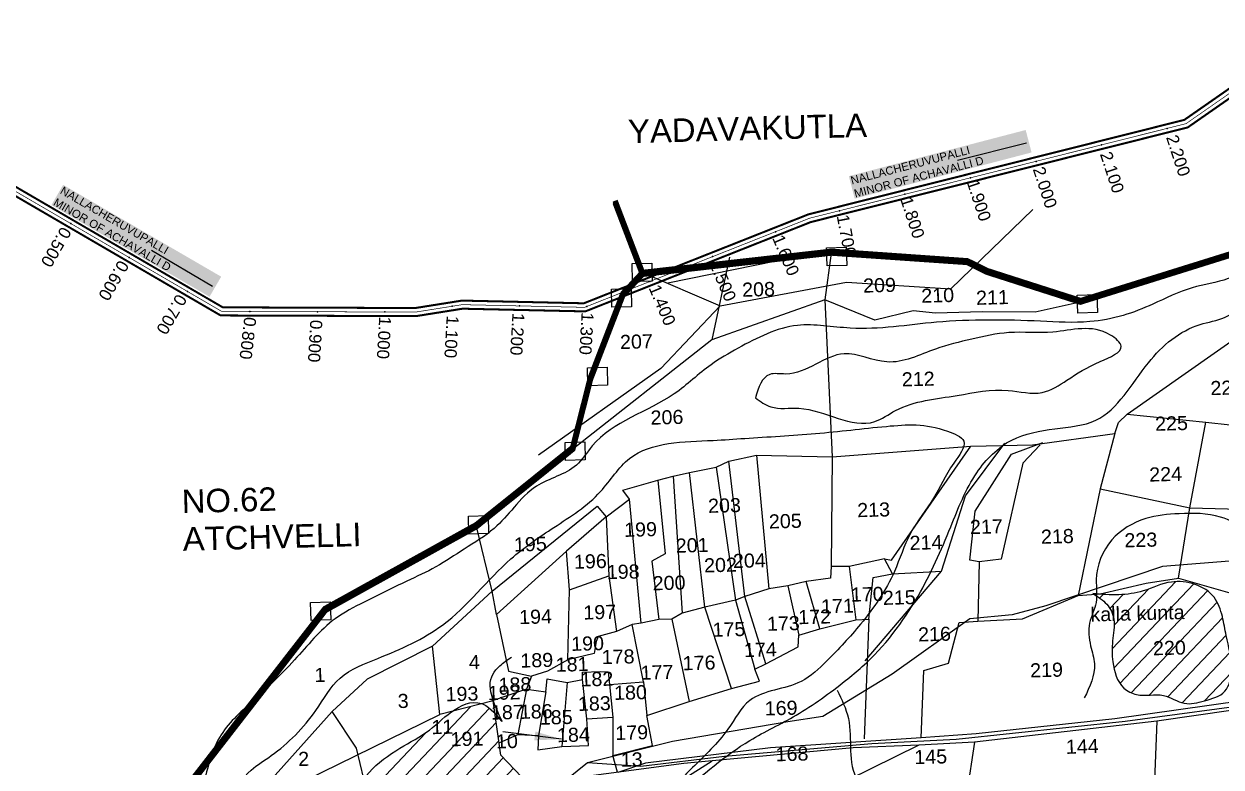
# Model space of a CAD drawing. Header units: inches. Extents: x 203261 to 228925, y 1594290 to 1605484.
# Drawn here: x 207923 to 209695, y 1600470 to 1601571 of the extents above; entities that cross this region are included whole.
import ezdxf
from ezdxf.enums import TextEntityAlignment as Align

# ---------------------------------------------------------------- set-up
doc = ezdxf.new("R2010")
doc.units = ezdxf.units.IN
doc.header["$MEASUREMENT"] = 0
doc.linetypes.add('HIDDEN2', pattern=[0.1875, 0.125, -0.0625])
for name, color, linetype in [('CANAL1', 7, 'Continuous'), ('CSMark', 72, 'Continuous'), ('PAPER SIZE', 5, 'Continuous'), ('PLOT', 7, 'Continuous'), ('PLOT NO', 7, 'Continuous'), ('PLOTS', 7, 'Continuous'), ('RE REMARKS', 7, 'Continuous'), ('ROAD', 1, 'Continuous'), ('STREAMS', 4, 'Continuous'), ('STRUCTURE', 5, 'Continuous'), ('text1', 7, 'Continuous'), ('TITLEBLOCK', 7, 'Continuous'), ('VILLAGE BOUNDARY STONES', 1, 'Continuous'), ('VILLAGE BOUNDRY', 5, 'Continuous')]:
    doc.layers.add(name, color=color, linetype=linetype)
doc.styles.add('FONT1', font='Arial')
doc.styles.get("Standard").update_dxf_attribs({"font": 'arial.ttf'})
doc.dimstyles.get("Standard").update_dxf_attribs({"dimtxt": 0.18, "dimasz": 0.18, "dimexe": 0.18, "dimexo": 0.0625, "dimgap": 0.09, "dimtad": 0, "dimtih": 1, "dimtoh": 1, "dimdec": 4, "dimzin": 0, "dimdsep": 46, "dimtxsty": 'Standard', "dimcen": 0.09, "dimadec": 0, "dimazin": 0, "dimtfac": 1, "dimtdec": 4, "dimtofl": 0, "dimtmove": 0, "dimatfit": 3, "dimfxl": 1, "dimtolj": 1, "dimtzin": 0, "dimarcsym": 0})
pattern_1 = [(46.54649034, (-766287.19, -9751731.802), (-15.77453823, 14.945170455), [])]

msp = doc.modelspace()

# ---------------------------------------------------------------- hatches: boundary and pattern name
at = {"layer": 'PLOTS', "true_color": 0xf27172}
h = msp.add_hatch(dxfattribs=at)
h.set_pattern_fill('ANSI31', color=11, scale=173.840235, angle=1.5465)
h.set_pattern_definition(pattern_1)
edge = h.paths.add_edge_path()
edge.add_line((208527.1, 1600394.5), (208616.5, 1600374.2))
edge.add_line((208616.5, 1600374.2), (208633.1, 1600376.2))
edge.add_line((208633.1, 1600376.2), (208668.3, 1600404.6))
edge.add_line((208668.3, 1600404.6), (208670.2, 1600444.9))
edge.add_line((208670.2, 1600444.9), (208629.1, 1600488.1))
edge.add_line((208629.1, 1600488.1), (208620.6, 1600549.3))
edge.add_spline(control_points=[(208620.6, 1600549.3), (208616.5, 1600553.7), (208609.8, 1600560.1), (208602.9, 1600563.4), (208600.9, 1600564.1)], knot_values=[514.25096, 514.25096, 514.25096, 514.25096, 529.172075, 534.849121, 534.849121, 534.849121, 534.849121], degree=3, periodic=0)
edge.add_line((208600.9, 1600564.1), (208557.4, 1600553))
edge.add_spline(control_points=[(208557.4, 1600553), (208544.9, 1600544.2), (208523.4, 1600521.5), (208476.9, 1600498.3), (208443.5, 1600474.1), (208428.7, 1600456.1), (208426.2, 1600452.9)], knot_values=[303.817437, 303.817437, 303.817437, 303.817437, 348.00626, 399.261975, 457.427806, 469.63317, 469.63317, 469.63317, 469.63317], degree=3, periodic=0)
edge.add_line((208426.2, 1600452.9), (208431.6, 1600429.9))
edge.add_line((208431.6, 1600429.9), (208475, 1600440.6))
edge.add_line((208475, 1600440.6), (208527.1, 1600394.5))
h.paths.add_polyline_path([(208549.9, 1600495.1), (208609.1, 1600496.7), (208608.2, 1600528.7), (208549, 1600527.1)], flags=24)
h.paths.add_polyline_path([(208521.5, 1600513.5), (208564.3, 1600514.6), (208563.5, 1600546.1), (208520.6, 1600544.9)], flags=24)
h.paths.add_polyline_path([(208616.9, 1600491.9), (208659.9, 1600493.1), (208659.1, 1600525), (208616, 1600523.8)], flags=24)
h.paths.add_polyline_path([(208584.7, 1600401.9), (208611.5, 1600402.6), (208610.7, 1600434.5), (208583.8, 1600433.8)], flags=24)
h.paths.add_polyline_path([(208634.5, 1600390), (208661.1, 1600390.7), (208660.3, 1600422.1), (208633.6, 1600421.4)], flags=24)
at = {"layer": 'TITLEBLOCK'}
h = msp.add_hatch(dxfattribs=at)
h.set_pattern_fill('ANSI31', color=256, scale=173.840235, angle=1.5465)
h.set_pattern_definition(pattern_1)
edge = h.paths.add_edge_path()
edge.add_spline(control_points=[(209510.8, 1600723.6), (209516.3, 1600720), (209528.2, 1600711.4), (209539.8, 1600686.8), (209533.2, 1600657.3), (209533.4, 1600622.8), (209542.9, 1600589.4), (209575.4, 1600572.3), (209608.3, 1600582.9), (209638.8, 1600560), (209671.2, 1600568.2), (209705, 1600578.2), (209714, 1600621.9), (209703.1, 1600657.6), (209697.5, 1600693.8), (209683.4, 1600735.5), (209626.6, 1600752.8), (209582.7, 1600729.8), (209545.3, 1600724.3), (209522.7, 1600725.7), (209512.3, 1600726.5)], knot_values=[1.019015, 1.019015, 1.019015, 1.019015, 3.822614, 7.327168, 11.960859, 16.419904, 22.468658, 25.5195, 31.244935, 35.98289, 40.308076, 45.112207, 49.988207, 57.247141, 61.377625, 65.838799, 75.509964, 81.780762, 87.073285, 91.551481, 91.551481, 91.551481, 91.551481], degree=3, periodic=0)
edge.add_line((209512.3, 1600726.5), (209510.8, 1600726.4))
edge.add_spline(control_points=[(209510.8, 1600726.4), (209510.8, 1600725.4), (209510.8, 1600724.5), (209510.8, 1600723.6)], knot_values=[132.661428, 132.661428, 132.661428, 132.661428, 133.06425, 133.06425, 133.06425, 133.06425], degree=3, periodic=0)
h.paths.add_polyline_path([(209589.2, 1600629.9), (209648.5, 1600631.5), (209647.6, 1600663.5), (209588.4, 1600661.9)], flags=24)

# ---------------------------------------------------------------- linework, layer by layer
at = {"layer": 'CANAL1', "color": 200, "const_width": 3}
for points in [[(213847.9, 1602992.1), (213101.4, 1602990), (212561.5, 1602915.1), (212182.5, 1602775.8), (212149.3, 1602782.6), (211201.8, 1602111.9), (210756.5, 1602124), (210513.5, 1601984.5), (210463.4, 1601967.5), (210459.4, 1601938.5), (210413.8, 1601923.6), (210116.2, 1601706.9), (209877.1, 1601578.9), (209645.5, 1601417.4), (209087.8, 1601277.3), (208754.1, 1601145), (208572.4, 1601149), (208503.5, 1601138), (208214.4, 1601139), (207557.7, 1601521.6)], [(213847.9, 1603004.1), (213100.6, 1603002), (212558.5, 1602926.9), (212181.5, 1602788.2), (212146.7, 1602795.4), (211198.2, 1602124.1), (210753.5, 1602136), (210508.5, 1601995.5), (210452.6, 1601976.5), (210448.6, 1601947.5), (210408.2, 1601934.4), (210109.8, 1601717.1), (209870.9, 1601589.1), (209640.5, 1601428.6), (209084.2, 1601288.7), (208751.9, 1601157), (208571.6, 1601161), (208502.5, 1601150), (208217.6, 1601151), (207563.7, 1601531.9)]]:
    msp.add_lwpolyline(points, dxfattribs=at)
at = {"layer": 'CANAL1', "color": 1, "linetype": 'HIDDEN2', "ltscale": 28, "const_width": 1}
msp.add_lwpolyline([(213848.8, 1602998.1), (213101, 1602996), (212560, 1602921), (212182, 1602782), (212148, 1602789), (211200, 1602118), (210755, 1602130), (210511, 1601990), (210458, 1601972), (210454, 1601943), (210411, 1601929), (210113, 1601712), (209874, 1601584), (209643, 1601423), (209086, 1601283), (208753, 1601151), (208572, 1601155), (208503, 1601144), (208216, 1601145), (207560.7, 1601526.8)], dxfattribs=at)
at = {"layer": 'CSMark', "color": 3, "linetype": 'Continuous'}
for p in [(209615, 1601416), (209518, 1601391.6), (209421.1, 1601367.2), (209324.1, 1601342.8), (209227.1, 1601318.5), (209130.1, 1601294.1), (207992.7, 1601275.1), (209035.3, 1601262.9), (208079.1, 1601224.7), (208942.4, 1601226.1), (208849.4, 1601189.2), (208165.5, 1601174.4), (208556.9, 1601152.6), (208656.7, 1601153.1), (208756.4, 1601152.4), (208257.6, 1601144.9), (208357.6, 1601144.5), (208457.6, 1601144.2)]:
    msp.add_point(p, dxfattribs=at)
at = {"layer": 'PLOT'}
for points in [[(208616.2, 1600730.5), (208771.6, 1600856.8), (208784.9, 1600841), (208819.6, 1600866.8), (208809.5, 1600880.5), (208861.2, 1600895), (208884.3, 1600901.2), (208908.2, 1600906.5), (208947.8, 1600914.3), (208966.6, 1600923.3), (209007.4, 1600932), (209119.6, 1600929.5), (209324.7, 1600945.3), (209415.6, 1600947.3), (209537.8, 1600964.1), (209542.9, 1600980.3), (209555.7, 1600992.9), (209727.4, 1601113.2), (209809.1, 1601159.4), (209905.3, 1601137.1), (209951.3, 1601304.2), (210161.3, 1601200.2), (210339.7, 1601143.7), (210628.9, 1601153.2)], [(208967.4, 1601225.1), (208941.4, 1601103.1)], [(209118.1, 1601231.4), (209108.5, 1601162.3), (209119.6, 1600929.5), (209117.8, 1600767.4)], [(209486.6, 1601158.7), (209419.6, 1601144.1), (209341.2, 1601144.2), (209272.5, 1601142.3), (209239.1, 1601145.9), (209182.5, 1601131.8), (209108.5, 1601162.3), (208941.4, 1601103.1), (208735.6, 1600940.9)], [(209555.7, 1600992.9), (209672.4, 1600980.9), (209744.5, 1600973.2), (209862.6, 1600951.2), (209989.6, 1600926.5)], [(209631.7, 1600750), (209648.6, 1600854), (209672.4, 1600980.9)], [(209537.8, 1600964.1), (209515.8, 1600882.3), (209483.6, 1600724.5)], [(209196.7, 1600778.8), (209207.4, 1600776.6), (209324.7, 1600945.3)], [(209208.6, 1600756.5), (209281.4, 1600760.4), (209316.6, 1600871.7), (209374.8, 1600949.7)], [(209427.1, 1600947.3), (209401.7, 1600920.5), (209369.4, 1600778.1), (209336.8, 1600774), (209322.9, 1600776.4), (209330.9, 1600849.3), (209384.7, 1600933.4), (209431.3, 1600950.8)], [(208989.9, 1600722.7), (208966.6, 1600923.3)], [(209007.4, 1600932), (209025.5, 1600734.3)], [(208884.3, 1600901.2), (208897.4, 1600698.2)], [(208931.1, 1600707.1), (208908.2, 1600906.5)], [(208947.8, 1600914.3), (208976.1, 1600717.6)], [(208861.2, 1600895), (208872.3, 1600785.8), (208852.6, 1600775.2), (208863, 1600688.7)], [(209515.8, 1600882.3), (209648.6, 1600854), (209835, 1600849.1)], [(208836.6, 1600683.3), (208819.6, 1600866.8)], [(208784.9, 1600841), (208726.3, 1600790.2), (208622.8, 1600696.1), (208616.2, 1600730.5)], [(208784.9, 1600841), (208788.7, 1600753.6), (208800.3, 1600671)], [(209486.1, 1598080.4), (209469.2, 1598191.9), (209407.4, 1598344.2), (209328.6, 1598496.9), (209226.7, 1598740.9), (209196, 1598807.1), (209132, 1598893.2), (209070.2, 1599032.4), (209054.2, 1599089), (209046.5, 1599137.7), (209009.7, 1599226.4), (208864.4, 1599562.6), (208811.7, 1599771.6), (208800.8, 1599872.8), (208768.5, 1600062.1), (208724, 1600159.2), (208662.7, 1600283.4), (208670.2, 1600444.9), (208629.1, 1600488.1), (208617.9, 1600568.4), (208538.7, 1600548.2), (208527.8, 1600649.3), (208616.2, 1600730.5), (208593.1, 1600826.4)], [(208801.9, 1600462.9), (208794.6, 1600487.3), (208853.4, 1600502.2), (208844.9, 1600546.5), (208907.6, 1600567.5), (208970.3, 1600586.5), (209011.9, 1600597.6), (209004.8, 1600615.3), (209021.2, 1600623.1), (209069.1, 1600648.3), (209070, 1600665.7), (209101, 1600675.1), (209154.5, 1600688.5), (209173.8, 1600689.1), (209180.1, 1600751.1), (209208.6, 1600756.5), (209196.7, 1600778.8), (209144.4, 1600767.4), (209117.8, 1600767.4), (209116.9, 1600750), (209081.1, 1600745.1), (209054, 1600738.4), (209025.5, 1600734.3), (208989.9, 1600722.7), (208976.1, 1600717.6), (208931.1, 1600707.1), (208897.4, 1600698.2), (208882.3, 1600689.2), (208863, 1600688.7), (208836.6, 1600683.3), (208823.3, 1600681.6), (208800.3, 1600671), (208773.2, 1600663.6), (208770.1, 1600656.2), (208767.2, 1600638.2), (208728.2, 1600629.1), (208698.1, 1600612.4), (208674.3, 1600605.1), (208666.9, 1600585.6), (208614.8, 1600567.6)], [(208728.2, 1600629.1), (208730.9, 1600732.8), (208726.3, 1600790.2)], [(209144.4, 1600767.4), (209154.5, 1600688.5)], [(209168.4, 1600627.8), (209281.4, 1600760.4)], [(209336.8, 1600774), (209335, 1600686.4)], [(208730.9, 1600732.8), (208788.7, 1600753.6)], [(209101, 1600675.1), (209081.1, 1600745.1)], [(209251.3, 1600513.4), (209255, 1600613.4), (209291.5, 1600624.1), (209307.3, 1600684.3), (209335, 1600686.4), (209401, 1600689.6), (209483.6, 1600724.5), (209516.2, 1600726.8), (209583.9, 1600742.5), (209631.7, 1600750), (209801.1, 1600701.6)], [(209021.2, 1600623.1), (208989.9, 1600722.7)], [(209054, 1600738.4), (209070, 1600665.7)], [(208970.3, 1600586.5), (208931.1, 1600707.1)], [(208976.1, 1600717.6), (209004.8, 1600615.3)], [(208622.8, 1600696.1), (208640.5, 1600612.2), (208674.3, 1600605.1)], [(208882.3, 1600689.2), (208907.6, 1600567.5)], [(209173.8, 1600689.1), (209166.6, 1600512.3)], [(208666.9, 1600585.6), (208695.6, 1600581.6), (208697.4, 1600601.1), (208727, 1600595.7), (208749.7, 1600600.1), (208749.9, 1600611), (208776, 1600611.7), (208787.9, 1600611.1), (208789.8, 1600592.7), (208840.1, 1600596.4), (208823.3, 1600681.6)], [(210534.7, 1600667.2), (210330.7, 1600609), (210171.9, 1600607.1), (210069.4, 1600603.5), (210042.2, 1600598.5), (209843, 1600582.4), (209767.5, 1600574.8), (209726, 1600568.5), (209537.8, 1600541.6), (209332.4, 1600519.4), (209251.3, 1600513.4), (209028.3, 1600498.9), (208843, 1600476), (208802.1, 1600462.4)], [(208527.8, 1600649.3), (208431.3, 1600600.3), (208379.4, 1600552.4), (208278.2, 1600439.7), (208271.7, 1600399.6), (208198.6, 1600246.5)], [(210529.7, 1600647.7), (210297.5, 1600592), (210170.6, 1600595.7), (210047.3, 1600587.8), (209858.9, 1600564.9), (209767.4, 1600562.4), (209599.7, 1600538.4), (209330.1, 1600507.1), (209247.7, 1600502.9), (209150.3, 1600498.9), (208941.9, 1600479.3), (208900.1, 1600475.5), (208670.2, 1600444.9)], [(208756.1, 1600541.9), (208749.7, 1600600.1)], [(208666.9, 1600585.6), (208654, 1600518.7)], [(208695.6, 1600581.6), (208685, 1600517.2)], [(208727, 1600595.7), (208719.2, 1600500.5)], [(208789.8, 1600592.7), (208795, 1600544.3)], [(208840.1, 1600596.4), (208844.9, 1600546.5)], [(208271.7, 1600399.6), (208281.8, 1600396), (208339.3, 1600450.2), (208538.7, 1600548.2)], [(208616.5, 1600374.2), (208527.1, 1600394.5), (208475, 1600440.6), (208431.6, 1600429.9), (208415.5, 1600498.4), (208379.4, 1600552.4)], [(208626.8, 1600506.1), (208654, 1600518.7), (208685, 1600517.2), (208683.7, 1600495.8), (208719.2, 1600500.5), (208759, 1600502.1), (208756.1, 1600541.9), (208795, 1600544.3), (208794.6, 1600487.3)], [(209599.7, 1600538.4), (209591.9, 1600337.8), (209599, 1600165.9), (209608.8, 1600091.8)], [(209247.7, 1600502.9), (209142.4, 1600451), (208955.2, 1600353.5), (208872.8, 1600364.5), (208897.5, 1600451.4), (208941.9, 1600479.3)], [(209330.1, 1600507.1), (209295.8, 1600282.2)]]:
    msp.add_lwpolyline(points, dxfattribs=at)
at = {"layer": 'ROAD'}
for points in [[(208953.4, 1601153), (209140.8, 1601188.5), (209295.1, 1601178.5), (209416.5, 1601296.1)], [(208876.4, 1601187.4), (209102.1, 1601233)], [(208838.6, 1601202.6), (208953.4, 1601153), (208865.7, 1601060.6), (208684.8, 1600932.2)], [(210631.8, 1600804.5), (210411.6, 1600930.1), (210352.5, 1600981.2), (210237.7, 1600953.8), (210162.5, 1600889), (210001.7, 1600831.6), (209818.6, 1600784.2), (209608.3, 1600767.3), (209435.6, 1600709), (209385.5, 1600695.7), (209323.1, 1600690), (209208.1, 1600607.9), (209105.7, 1600545), (209053.7, 1600537.3), (208883.1, 1600508.2), (208757.5, 1600476.3), (208627.7, 1600371.9), (208597.8, 1600358.7), (208423.6, 1600404.9), (208233.2, 1600383.7)], [(210576.3, 1600667.1), (210310.7, 1600600.4), (210191.2, 1600600.5), (210001.9, 1600589.2), (209765.8, 1600566.3), (209553.2, 1600537.8), (209303.1, 1600511.2), (209178.1, 1600504.9), (208960, 1600485.7), (208836.2, 1600471.2), (208757.5, 1600476.3)]]:
    msp.add_lwpolyline(points, dxfattribs=at)
at = {"layer": 'STREAMS'}
for points in [[(210587.5, 1600990.8), (210538.1, 1601020.7), (210513, 1601050.4), (210579, 1601050.4), (210574.1, 1601070.2), (210531.8, 1601095.1), (210484.4, 1601112.9), (210459.7, 1601124.4), (210406.8, 1601122.1), (210335.5, 1601125.4), (210286.6, 1601135.4), (210231.6, 1601146), (210185.6, 1601147.4), (210149, 1601183.7), (210101.9, 1601190.3), (210032.8, 1601235.3), (209989.4, 1601264.5), (209949.4, 1601266.9), (209881.2, 1601251.2), (209781.9, 1601228.5), (209705.6, 1601193.5), (209652.1, 1601179.9), (209593.7, 1601155.8), (209549.9, 1601139), (209500.6, 1601129.8), (209427.7, 1601130.4), (209273.6, 1601128.9), (209146.2, 1601120.2), (209067.9, 1601124.2), (208980.3, 1601090.6), (208940.1, 1601066.1), (208885.7, 1601023), (208764.3, 1600945.7), (208740.8, 1600917.3), (208681.7, 1600886.2), (208648.7, 1600854.9), (208619.1, 1600823.7), (208574.8, 1600793), (208532.9, 1600766.7), (208490.1, 1600745.6), (208426.6, 1600714.4), (208383.9, 1600689.8), (208323.7, 1600628.8), (208257.7, 1600564.6), (208210.5, 1600510.3), (208193.6, 1600463), (208174.8, 1600417.4), (208125.5, 1600378.7), (208094.6, 1600332.8), (208078.1, 1600301.1), (208028.8, 1600260.7), (207972.1, 1600207.1)], [(208676.7, 1600267.5), (208760.9, 1600300.2), (208794.4, 1600316.7), (208838.5, 1600354.3), (208857.5, 1600389.6), (208894.6, 1600429.6), (208997.6, 1600509.6), (209066, 1600547.1), (209139.3, 1600598.5), (209164, 1600619.1), (209246.4, 1600723.4), (209294.9, 1600826.2), (209333.5, 1600906.2), (209385.2, 1600954.5), (209449, 1600971), (209509.5, 1600983.9), (209587.3, 1601068.9), (209663.9, 1601125.6), (209700.1, 1601136.1), (209748.7, 1601172.1), (209808.9, 1601192.9), (209868.2, 1601182.3), (209929.4, 1601170.1), (210009.1, 1601145.3), (210060.9, 1601125), (210229, 1601080.7), (210275.7, 1601056), (210303.6, 1601019.4), (210379.6, 1601002.3), (210444.6, 1600943.3), (210467.9, 1600917.1), (210500.6, 1600895.4), (210532.2, 1600852.8), (210563.5, 1600818.1)], [(209005.7, 1601016.9), (209026.9, 1601051.7), (209050.6, 1601052.3), (209137.1, 1601082.2), (209200.3, 1601070.1), (209272.2, 1601089.2), (209325.9, 1601103.9), (209380.9, 1601113.6), (209446, 1601114.3), (209531.2, 1601110), (209547.1, 1601093.3), (209516.2, 1601070.9), (209466.7, 1601043.1), (209430.2, 1601025), (209379.9, 1601028.1), (209304.4, 1601020.5), (209213.3, 1600998.2), (209182.3, 1600981.9), (209070.2, 1601001.5), (209028.7, 1601003.7), (209005.7, 1601016.9)], [(208146.6, 1600210.8), (208171.7, 1600275.7), (208190.8, 1600310.1), (208210.1, 1600335.8), (208228.4, 1600363.2), (208232, 1600422.3), (208259.5, 1600465.6), (208289.3, 1600487.2), (208355.3, 1600554.1), (208391.3, 1600601.9), (208447, 1600631.2), (208542.9, 1600680.6), (208643.9, 1600778.4), (208707.7, 1600825.2), (208776.6, 1600878.3), (208819.6, 1600927.2), (208943.1, 1600954), (208989.9, 1600957), (209094.8, 1600964.1), (209199.6, 1600974.8), (209243.8, 1600976.8), (209290.1, 1600967.7), (209314, 1600952.7), (209299.2, 1600920.2), (209269.3, 1600868.2), (209235.1, 1600816), (209211.5, 1600759.9), (209161.4, 1600681.8), (209111.6, 1600627.5), (209073.4, 1600597), (208997.7, 1600568.9), (208965, 1600526.3), (208912.7, 1600469.4), (208868.9, 1600419.6), (208828.6, 1600365.6), (208773.2, 1600329.3), (208653.8, 1600274.5), (208577.8, 1600225.6), (208545.6, 1600194.4), (208533.7, 1600153.3), (208538.4, 1600107.4), (208526.4, 1600072.4), (208498.8, 1600030.8), (208487.9, 1599984.5), (208473.9, 1599956.4), (208386.5, 1599913.2), (208365.1, 1599901.3), (208281.9, 1599864.4)], [(210230.5, 1600928.1), (210218, 1600887.5), (210195.1, 1600829.7), (210168.9, 1600790.9), (210132.3, 1600754), (210055.5, 1600744.6), (209987, 1600739.5), (209938.6, 1600738.2), (209865.3, 1600748.2), (209820.8, 1600781.9), (209735.8, 1600822), (209693.9, 1600840.5), (209632.8, 1600845.4), (209583.4, 1600838.1), (209533.1, 1600806.7), (209510.2, 1600747.3), (209509.9, 1600714.1), (209500.4, 1600683.4), (209501.9, 1600649.7), (209507.5, 1600623.1), (209492.5, 1600572.6)], [(209505.2, 1600727.1), (209543.4, 1600725.4), (209579.8, 1600731.2), (209621.4, 1600744.3), (209684.6, 1600721.6), (209696.8, 1600693), (209702.5, 1600664.9), (209710.4, 1600615), (209700.4, 1600582.6), (209670.2, 1600568.2), (209640.4, 1600564.7), (209609.6, 1600576.3), (209569.8, 1600577.5), (209551, 1600587.3), (209534.7, 1600626.1), (209534.4, 1600657.1), (209536.2, 1600689.2), (209525.8, 1600711.3), (209505.2, 1600727.1)], [(208297.2, 1600206.1), (208276.2, 1600226.6), (208309.1, 1600274.1), (208329.6, 1600293.5), (208368.8, 1600384.8), (208403.7, 1600423.9), (208434, 1600462.2), (208479.7, 1600498.2), (208523.4, 1600525), (208561.3, 1600555.6), (208606.7, 1600561.4), (208630.7, 1600537.5), (208613.3, 1600590.7), (208627.4, 1600620.1), (208644.7, 1600633.1)], [(209126.6, 1600584.1), (209143.3, 1600542.1), (209157.2, 1600450.3), (209186.6, 1600411.4), (209185, 1600366), (209175.4, 1600300.6), (209181.3, 1600238.4), (209183, 1600174.7), (209189.6, 1600140.8)]]:
    msp.add_spline(points, degree=3, dxfattribs=at)
at = {"layer": 'VILLAGE BOUNDARY STONES'}
for points in [[(209111, 1601239.1), (209140.1, 1601239.9), (209140.9, 1601213.2), (209111.8, 1601212.4)], [(208823.2, 1601215.8), (208852.3, 1601216.6), (208853, 1601189.9), (208823.9, 1601189.1)], [(208792.6, 1601177.8), (208821.7, 1601178.6), (208822.4, 1601151.9), (208793.3, 1601151.1)], [(209482, 1601169.1), (209511.1, 1601169.9), (209511.9, 1601143.2), (209482.8, 1601142.4)], [(208757.3, 1601061.5), (208786.4, 1601062.3), (208787.1, 1601035.6), (208758, 1601034.8)], [(208724.3, 1600950.9), (208753.4, 1600951.7), (208754.1, 1600925), (208725, 1600924.2)], [(208581.1, 1600841.9), (208610.2, 1600842.7), (208610.9, 1600816), (208581.8, 1600815.2)], [(208347.6, 1600714.1), (208376.7, 1600714.9), (208377.4, 1600688.2), (208348.3, 1600687.4)]]:
    msp.add_lwpolyline(points, close=True, dxfattribs=at)
at = {"layer": 'VILLAGE BOUNDRY', "linetype": 'HIDDEN2', "ltscale": 75, "const_width": 8}
for points in [[(208798.1, 1601308.9), (208838.6, 1601202.6), (209118.3, 1601234), (209319.5, 1601219.9), (209348.8, 1601205.4), (209487.1, 1601161), (209952.2, 1601306.2)], [(208798.1, 1601306), (208838.6, 1601199.9), (209118.1, 1601231.4), (209319.2, 1601217.5), (209348.4, 1601203), (209486.6, 1601158.7), (209951.3, 1601304.2)], [(208460.4, 1599039), (208472.4, 1599135.5), (208446, 1599356.5), (208442.8, 1599513.8), (208408.7, 1599519.7), (208391.9, 1599677.4), (208380.3, 1599769.9), (208342.5, 1599885.7), (208333.6, 1599976), (208287.7, 1600041.2), (208280.1, 1600060.4), (208264.8, 1600144.6), (208265.9, 1600171.6), (208195.6, 1600292.3), (208003, 1600274.4), (207902, 1600232), (208003, 1600274.4), (208115.6, 1600378.8), (208368.7, 1600704.9), (208592.5, 1600829), (208735.3, 1600943.5), (208761.6, 1601047.2), (208809.4, 1601171.1), (208838.6, 1601202.6)], [(208004.8, 1600281.9), (208116.9, 1600376.3), (208369.5, 1600702.3), (208593.1, 1600826.4), (208735.6, 1600940.9), (208761.8, 1601044.6), (208809.5, 1601168.4), (208838.6, 1601199.9)]]:
    msp.add_lwpolyline(points, dxfattribs=at)

# ---------------------------------------------------------------- texts
at = {"layer": 'CSMark', "color": 1, "linetype": 'Continuous', "style": 'FONT1'}
for s, rotation, p in [('2.200', 288.2015, (209621.8, 1601405.7)), ('2.100', 288.2015, (209523.9, 1601380.9)), ('2.000', 288.2015, (209424.6, 1601358.5)), ('1.900', 288.2015, (209326.9, 1601339.3)), ('1.800', 288.2015, (209228.6, 1601313.7)), ('1.700', 280.7636, (209134.8, 1601288.1)), ('1.600', 292.9609, (209038.7, 1601257.2)), ('1.500', 292.9609, (208945.4, 1601219.3)), ('1.400', 292.9609, (208855.8, 1601183.4)), ('0.900', 266.7682, (208356.1, 1601132.4)), ('1.000', 266.7682, (208458.1, 1601137.3)), ('1.100', 266.7682, (208558, 1601138.6)), ('1.200', 266.7682, (208655.3, 1601142.7)), ('1.300', 266.7682, (208757.6, 1601143.5))]:
    msp.add_text(s, height=18, rotation=rotation, dxfattribs=at).set_placement(p, align=Align.MIDDLE_LEFT)
for s, rotation, p in [('0.500', 239.8755, (207955.3, 1601212.9)), ('0.600', 239.8755, (208040.4, 1601163.4)), ('0.700', 239.8755, (208126.2, 1601113.3)), ('0.800', 263.3355, (208251.2, 1601074))]:
    msp.add_text(s, height=18, rotation=rotation, dxfattribs=at).set_placement(p, align=Align.MIDDLE_RIGHT)
at = {"layer": 'PLOT NO'}
msp.add_text('YADAVAKUTLA', height=34.768, rotation=1.5465, dxfattribs=at).set_placement((208817.8, 1601393.9))
for s, height, p in [('208', 20.86, (209010.4, 1601177.7)), ('209', 20.86, (209189.4, 1601183.8)), ('210', 20.86, (209275.5, 1601168.8)), ('211', 20.86, (209356.6, 1601165.7)), ('207', 20.86, (208829.7, 1601100.3)), ('212', 20.86, (209246.7, 1601044.9)), ('228', 20.86, (209703.4, 1601032)), ('206', 20.86, (208874.9, 1600988.3)), ('225', 20.86, (209621.5, 1600979.2)), ('224', 20.86, (209612.8, 1600904)), ('203', 20.86, (208960, 1600857.7)), ('205', 20.86, (209050, 1600834.5)), ('213', 20.86, (209180.7, 1600851.3)), ('199', 20.86, (208835.8, 1600822.1)), ('217', 20.86, (209347.5, 1600826.3)), ('195', 20.86, (208672.7, 1600800.4)), ('201', 20.86, (208912.2, 1600798.7)), ('214', 20.86, (209258.2, 1600802.8)), ('218', 20.86, (209452.6, 1600811.9)), ('223', 20.86, (209576.1, 1600806.6)), ('196', 20.86, (208761.5, 1600774.9)), ('202', 20.86, (208954.1, 1600769.5)), ('204', 20.86, (208996.8, 1600776)), ('198', 20.86, (208810.1, 1600759.5)), ('200', 20.86, (208878, 1600743)), ('170', 20.86, (209171.2, 1600726.2)), ('215', 20.86, (209218.7, 1600721.4)), ('194', 20.86, (208680.4, 1600692.9)), ('197', 20.86, (208775.4, 1600699.7)), ('172', 20.86, (209093.3, 1600692.8)), ('171', 20.86, (209127.1, 1600708.8)), ('kalla kunta', 20.861, (209571.2, 1600698)), ('173', 20.86, (209047.1, 1600683)), ('175', 20.86, (208966.6, 1600674.2)), ('216', 20.86, (209270.8, 1600667.2)), ('190', 20.86, (208757.4, 1600653.3)), ('174', 20.86, (209013, 1600644.1)), ('220', 20.86, (209618.4, 1600646.8)), ('4', 20.9, (208589.8, 1600625.6)), ('189', 20.86, (208682.2, 1600628.5)), ('181', 20.86, (208734.5, 1600622.4)), ('178', 20.86, (208802.6, 1600633.7)), ('176', 20.86, (208922.4, 1600624.6)), ('1', 20.9, (208361.4, 1600606.7)), ('177', 20.86, (208860.1, 1600610.6)), ('219', 20.86, (209436.6, 1600614)), ('188', 20.86, (208649.9, 1600592.6)), ('182', 20.86, (208771.2, 1600600.6)), ('193', 20.86, (208571.5, 1600578.7)), ('192', 20.86, (208634, 1600580.4)), ('180', 20.86, (208820.9, 1600580.7)), ('3', 20.9, (208484.5, 1600568.2)), ('187', 20.86, (208638.7, 1600551.5)), ('186', 20.86, (208681.4, 1600552.6)), ('183', 20.86, (208767.4, 1600564.4)), ('169', 20.86, (209043.8, 1600557.7)), ('185', 20.86, (208711, 1600544)), ('11', 20.86, (208542.5, 1600529.7)), ('184', 20.86, (208736.4, 1600518.1)), ('179', 20.86, (208822.7, 1600521.4)), ('191', 20.86, (208579, 1600512)), ('10', 20.86, (208638, 1600508.6)), ('144', 20.86, (209489.4, 1600500.8)), ('2', 20.9, (208337.3, 1600482.4)), ('13', 20.86, (208822.7, 1600481.4)), ('168', 20.86, (209059.9, 1600489.8)), ('145', 20.86, (209265.2, 1600485.6))]:
    msp.add_text(s, height=height, rotation=1.5465, dxfattribs=at).set_placement(p, align=Align.MIDDLE_CENTER)
at = {"layer": 'STRUCTURE', "color": 5, "char_height": 12, "width": 268.089, "attachment_point": 1, "bg_fill": 1, "box_fill_scale": 1.1, "bg_fill_color": 7, "bg_fill_true_color": 16777215, "bg_fill_transparency": 0}
for insert, rotation in [((209145.5, 1601344.4), 14.6423), ((207981.8, 1601330.7), 329.8387)]:
    msp.add_mtext('{\\C1;NALLACHERUVUPALLI \\PMINOR OF ACHAVALLI D }', dxfattribs=dict(at, insert=insert, rotation=rotation))
at = {"layer": 'text1'}
for s, p in [('NO.62', (208157.3, 1600846.2)), ('ATCHVELLI', (208158.8, 1600790.4))]:
    msp.add_text(s, height=34.77, rotation=1.5465, dxfattribs=at).set_placement(p)

# ---------------------------------------------------------------- leaders
at = {"layer": 'PAPER SIZE', "color": 1}
msp.add_leader([(208719, 1600511.4), (208632.1, 1600522.4)], dimstyle='Standard', override={"dimasz": 40, "dimgap": 0.09, "dimtad": 0, "dimtfill": 2, "dimtfillclr": 5}, dxfattribs=at)
at = {"layer": 'RE REMARKS', "color": 1}
for points in [[(209406.8, 1601394.2), (209304.9, 1601368.5)], [(208202.3, 1601181.9), (208111.9, 1601235.4)], [(208202.3, 1601181.9), (208111.9, 1601235.4)], [(208202.3, 1601181.9), (208111.9, 1601235.4)]]:
    msp.add_leader(points, dimstyle='Standard', override={"dimasz": 50}, dxfattribs=at)

doc.saveas('drawing.dxf')
